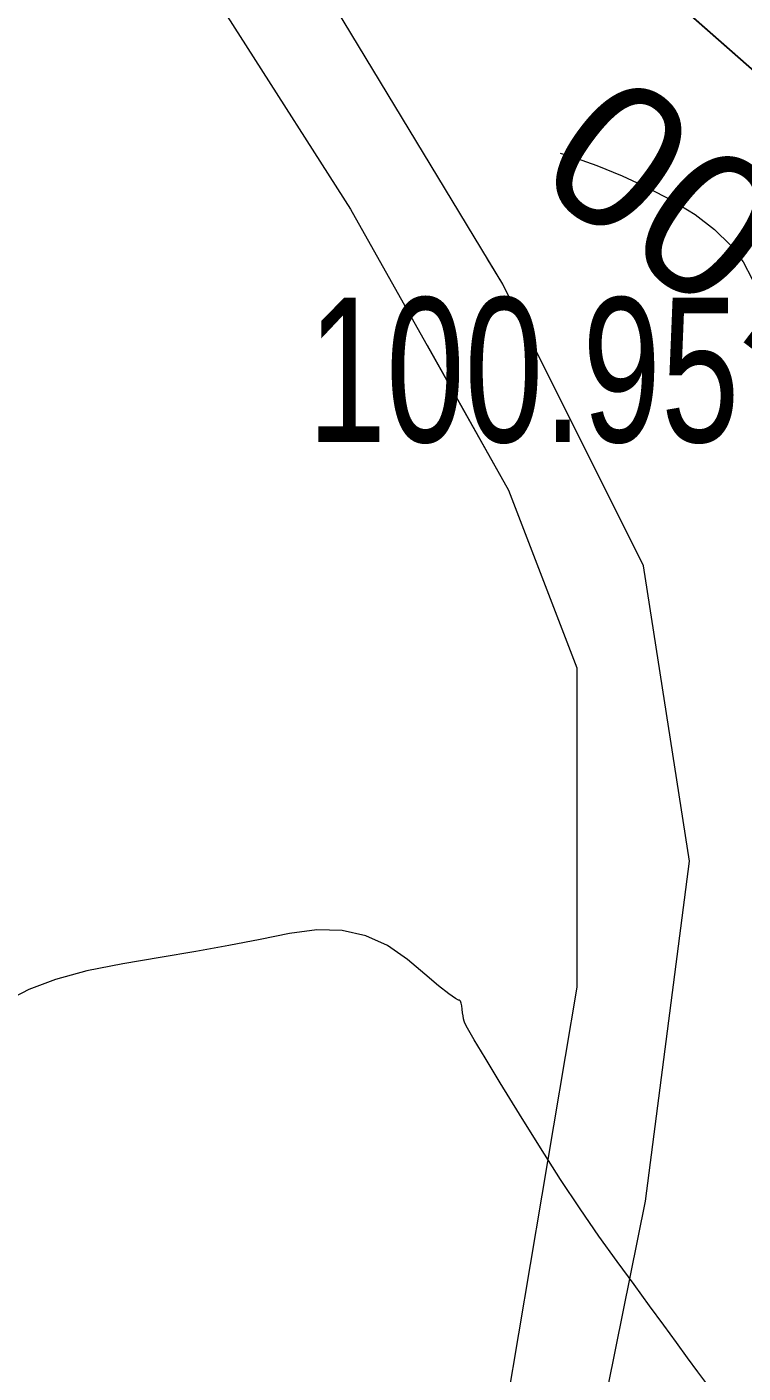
# Model space of a CAD drawing. Header units: metres. Extents: x 431006 to 434411, y 2469261 to 2473208.
# Drawn here: x 432908.69 to 432928.53, y 2471714.21 to 2471751.5 of the extents above; entities that cross this region are included whole.
import ezdxf
from ezdxf.enums import TextEntityAlignment as Align

# ---------------------------------------------------------------- set-up
doc = ezdxf.new("R2010")
doc.units = ezdxf.units.M
doc.header["$MEASUREMENT"] = 0
for name, color, linetype, lineweight in [('CAO DO', 8, 'Continuous', 18), ('duong be tong-ks', 8, 'Continuous', 18), ('duong nhua-ks', 8, 'Continuous', 18), ('MH_DongMuc', 8, 'Continuous', 18), ('MH_DongMuc_Con', 8, 'Continuous', 18)]:
    doc.layers.add(name, color=color, linetype=linetype, lineweight=lineweight)
doc.styles.get("Standard").update_dxf_attribs({"font": 'arial.ttf'})

msp = doc.modelspace()

# ---------------------------------------------------------------- linework, layer by layer
at = {"layer": 'duong be tong-ks', "color": 9, "linetype": 'Continuous', "lineweight": 0}
for points in [[(432882.519, 2471661.86), (432891.3, 2471668.164), (432901.183, 2471674.191), (432908.379, 2471678.091), (432915.374, 2471681.991), (432918.83, 2471687.286), (432920.705, 2471694.174), (432922.935, 2471704.659), (432925.83, 2471718.976), (432927.046, 2471728.396), (432925.778, 2471736.574), (432921.876, 2471744.374), (432915.287, 2471755.263), (432907.216, 2471764.003), (432898.6, 2471771.701), (432887.703, 2471780.109)], [(432886.273, 2471778.539), (432898.445, 2471768.646), (432906.072, 2471761.835), (432911.543, 2471756.022), (432917.656, 2471746.453), (432922.038, 2471738.668), (432923.931, 2471733.749), (432923.931, 2471724.899), (432921.986, 2471713.384), (432918.811, 2471698.667), (432916.802, 2471690.292), (432913.68, 2471684.835), (432906.602, 2471680.184), (432895.646, 2471674.952), (432886.048, 2471668.46)]]:
    msp.add_lwpolyline(points, dxfattribs=at)
at = {"layer": 'duong be tong-ks', "color": 8, "linetype": 'Continuous', "lineweight": 0}
for points in [[(432900.811, 2471673.964), (432901.183, 2471674.191), (432908.379, 2471678.091), (432915.374, 2471681.991), (432918.83, 2471687.286), (432920.705, 2471694.174), (432922.935, 2471704.659), (432925.83, 2471718.976), (432927.046, 2471728.396), (432925.778, 2471736.574), (432921.876, 2471744.374), (432921.445, 2471745.085)], [(432919.78, 2471742.68), (432922.038, 2471738.668), (432923.931, 2471733.749), (432923.931, 2471724.899), (432921.986, 2471713.384), (432918.811, 2471698.667), (432916.802, 2471690.292), (432913.68, 2471684.835), (432906.602, 2471680.184), (432897.961, 2471676.057)]]:
    msp.add_lwpolyline(points, dxfattribs=at)
at = {"layer": 'duong nhua-ks', "color": 9, "lineweight": 0}
msp.add_lwpolyline([(432760.113, 2471909.72), (432795.021, 2471873.554), (432828.509, 2471840.255), (432864.75, 2471807.309), (432904.516, 2471771.675), (432953.545, 2471728.546), (432980.785, 2471705.955), (432995.13, 2471694.464), (432995.13, 2471694.464)], dxfattribs=at)
at = {"layer": 'duong nhua-ks', "color": 8, "lineweight": 0}
msp.add_lwpolyline([(432926.479, 2471752.355), (432953.545, 2471728.546), (432980.785, 2471705.955), (432995.13, 2471694.464), (432995.13, 2471694.464)], dxfattribs=at)
at = {"layer": 'MH_DongMuc', "color": 8, "lineweight": 0, "elevation": 100}
msp.add_lwpolyline([(432923.465, 2471748.003), (432923.779, 2471747.908), (432924.485, 2471747.657), (432925.185, 2471747.371), (432925.878, 2471747.048), (432926.565, 2471746.69), (432927.201, 2471746.302), (432927.74, 2471745.891), (432928.184, 2471745.455), (432928.531, 2471744.996), (432928.782, 2471744.513)], dxfattribs=at)
at = {"layer": 'MH_DongMuc_Con', "color": 8, "lineweight": 0, "elevation": 106}
msp.add_lwpolyline([(432927.553, 2471713.88), (432927.279, 2471714.247), (432926.995, 2471714.636), (432926.685, 2471715.062), (432926.335, 2471715.543), (432925.944, 2471716.076), (432925.513, 2471716.664), (432925.041, 2471717.306), (432924.54, 2471718.003), (432924.019, 2471718.76), (432923.478, 2471719.575), (432922.917, 2471720.449), (432922.338, 2471721.382), (432921.805, 2471722.253), (432921.387, 2471722.942), (432921.083, 2471723.447), (432920.894, 2471723.769), (432920.82, 2471723.909), (432920.803, 2471723.963), (432920.788, 2471724.028), (432920.774, 2471724.105), (432920.762, 2471724.193), (432920.751, 2471724.293), (432920.739, 2471724.388), (432920.722, 2471724.46), (432920.701, 2471724.51), (432920.675, 2471724.539), (432920.645, 2471724.545), (432920.562, 2471724.586), (432920.381, 2471724.719), (432920.099, 2471724.943), (432919.719, 2471725.258), (432919.239, 2471725.665), (432918.684, 2471726.056), (432918.079, 2471726.324), (432917.425, 2471726.469), (432916.72, 2471726.491), (432915.965, 2471726.389), (432915.156, 2471726.226), (432914.291, 2471726.059), (432913.368, 2471725.891), (432912.388, 2471725.72), (432911.351, 2471725.547), (432910.351, 2471725.352), (432909.483, 2471725.117), (432908.746, 2471724.841), (432908.142, 2471724.525)], dxfattribs=at)

# ---------------------------------------------------------------- texts
at = {"layer": 'CAO DO', "color": 8, "lineweight": 0, "width": 0.7}
msp.add_text('100.95', height=4, dxfattribs=at).set_placement((432916.469, 2471740, 100.95))
at = {"layer": 'CAO DO', "color": 9, "lineweight": 0, "width": 0.7}
msp.add_text('100.95', height=4, dxfattribs=at).set_placement((432916.469, 2471740, 100.95))
at = {"layer": 'MH_DongMuc', "color": 8, "lineweight": 0}
msp.add_text('100', height=4, rotation=142.6594, dxfattribs=at).set_placement((432927.563, 2471746.026, 100), align=Align.MIDDLE)
at = {"layer": 'MH_DongMuc', "color": 9, "lineweight": 0}
msp.add_text('100', height=4, rotation=142.6594, dxfattribs=at).set_placement((432927.563, 2471746.026, 100), align=Align.MIDDLE)

doc.saveas('drawing.dxf')
